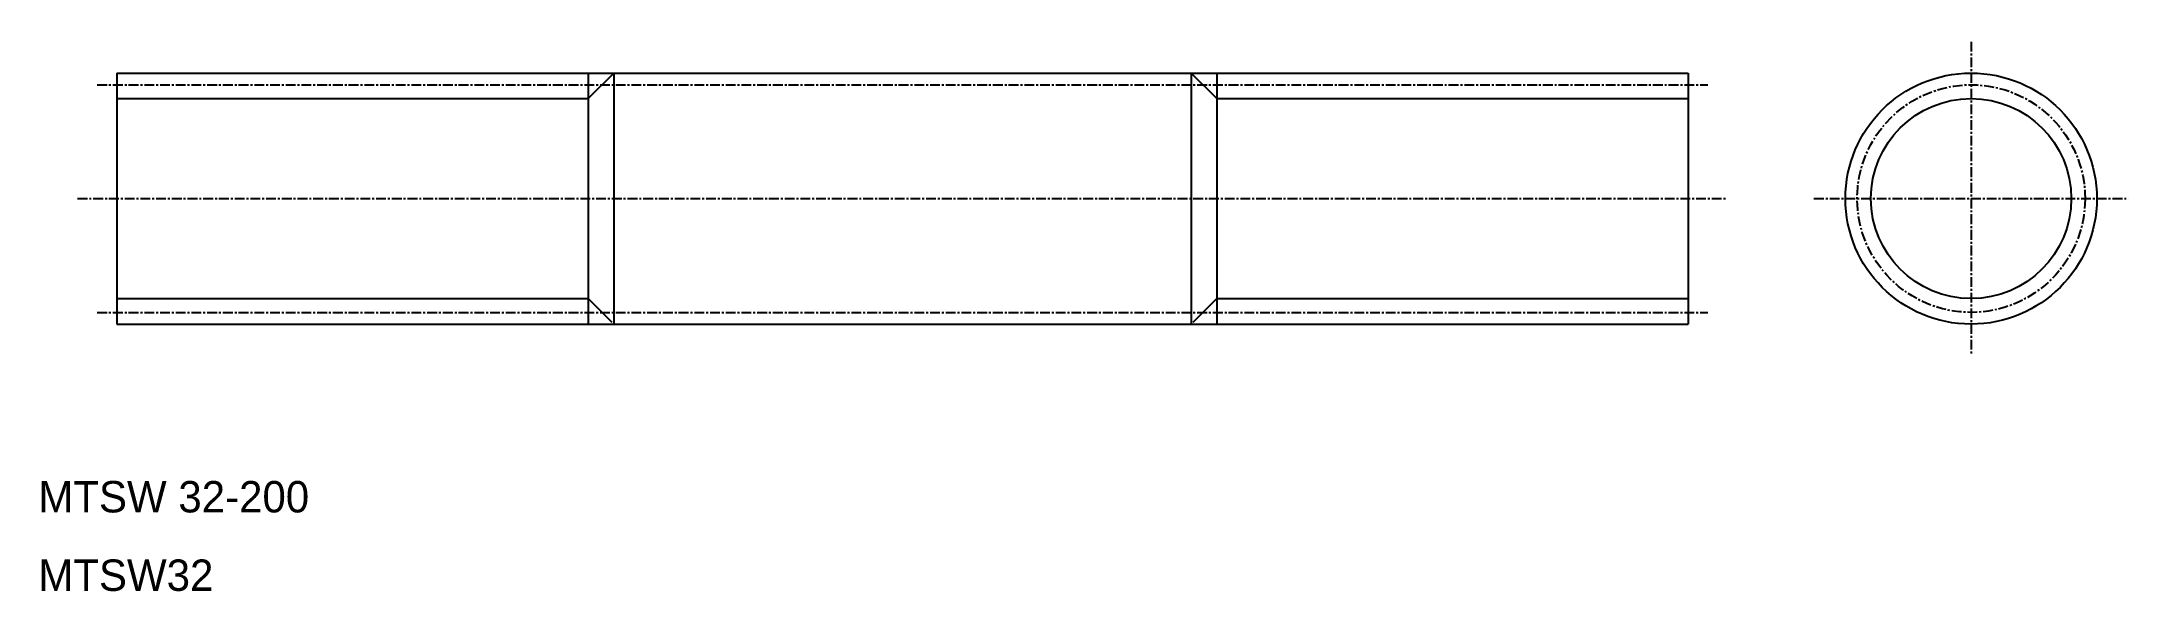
# Model space of a CAD drawing. Extents: x 10 to 276, y 10 to 80.
import ezdxf

# ---------------------------------------------------------------- set-up
doc = ezdxf.new("R2010")
doc.units = 0
doc.linetypes.add('CENTER', pattern=[2, 1.25, -0.25, 0.25, -0.25])
doc.layers.get('0').update_dxf_attribs({"linetype": 'CONTINUOUS'})
doc.layers.add('CENTER', color=1, linetype='CENTER')

msp = doc.modelspace()

# ---------------------------------------------------------------- linework, layer by layer
at = {"color": 7, "linetype": 'CONTINUOUS'}
for p, q in [((19.9999, 76), (219.9999, 76)), ((19.9999, 76), (19.9999, 44)), ((83.2499, 76), (83.2499, 44)), ((156.7499, 76), (156.7499, 44)), ((219.9999, 76), (219.9999, 44)), ((19.9999, 68), (19.9999, 68.0001)), ((19.9999, 60), (20, 60)), ((19.9999, 44), (219.9999, 44)), ((19.9999, 44), (219.9999, 44))]:
    msp.add_line(p, q, dxfattribs=at)
at = {"color": 3, "linetype": 'CONTINUOUS'}
for p, q in [((79.9999, 72.75), (83.2499, 76)), ((79.9999, 76), (79.9999, 44)), ((156.7499, 76), (159.9999, 72.75)), ((159.9999, 76), (159.9999, 44)), ((19.9999, 72.75), (79.9999, 72.75)), ((159.9999, 72.75), (219.9999, 72.75)), ((19.9999, 47.25), (79.9999, 47.25)), ((79.9999, 47.25), (82.9999, 44.25)), ((156.9999, 44.25), (159.9999, 47.25)), ((159.9999, 47.25), (219.9999, 47.25))]:
    msp.add_line(p, q, dxfattribs=at)
at = {"color": 7, "linetype": 'CONTINUOUS'}
msp.add_circle((255.9999, 60), 16, dxfattribs=at)
at = {"color": 3, "linetype": 'CONTINUOUS'}
msp.add_circle((255.9999, 60), 12.75, dxfattribs=at)
at = {"layer": 'CENTER', "color": 1, "linetype": 'CENTER'}
for p, q in [((255.9999, 80), (255.9999, 40)), ((17.4999, 74.5), (222.4999, 74.5)), ((14.9999, 60), (224.9999, 60)), ((235.9999, 60), (275.9999, 60)), ((17.4999, 45.5), (222.4999, 45.5))]:
    msp.add_line(p, q, dxfattribs=at)
msp.add_circle((255.9999, 60), 14.5, dxfattribs=at)

# ---------------------------------------------------------------- texts
at = {"color": 7, "linetype": 'CONTINUOUS'}
for s, p in [('MTSW 32-200', (10, 20)), ('MTSW32', (10, 10))]:
    msp.add_text(s, height=4, dxfattribs=at).set_placement(p)

doc.saveas('drawing.dxf')
